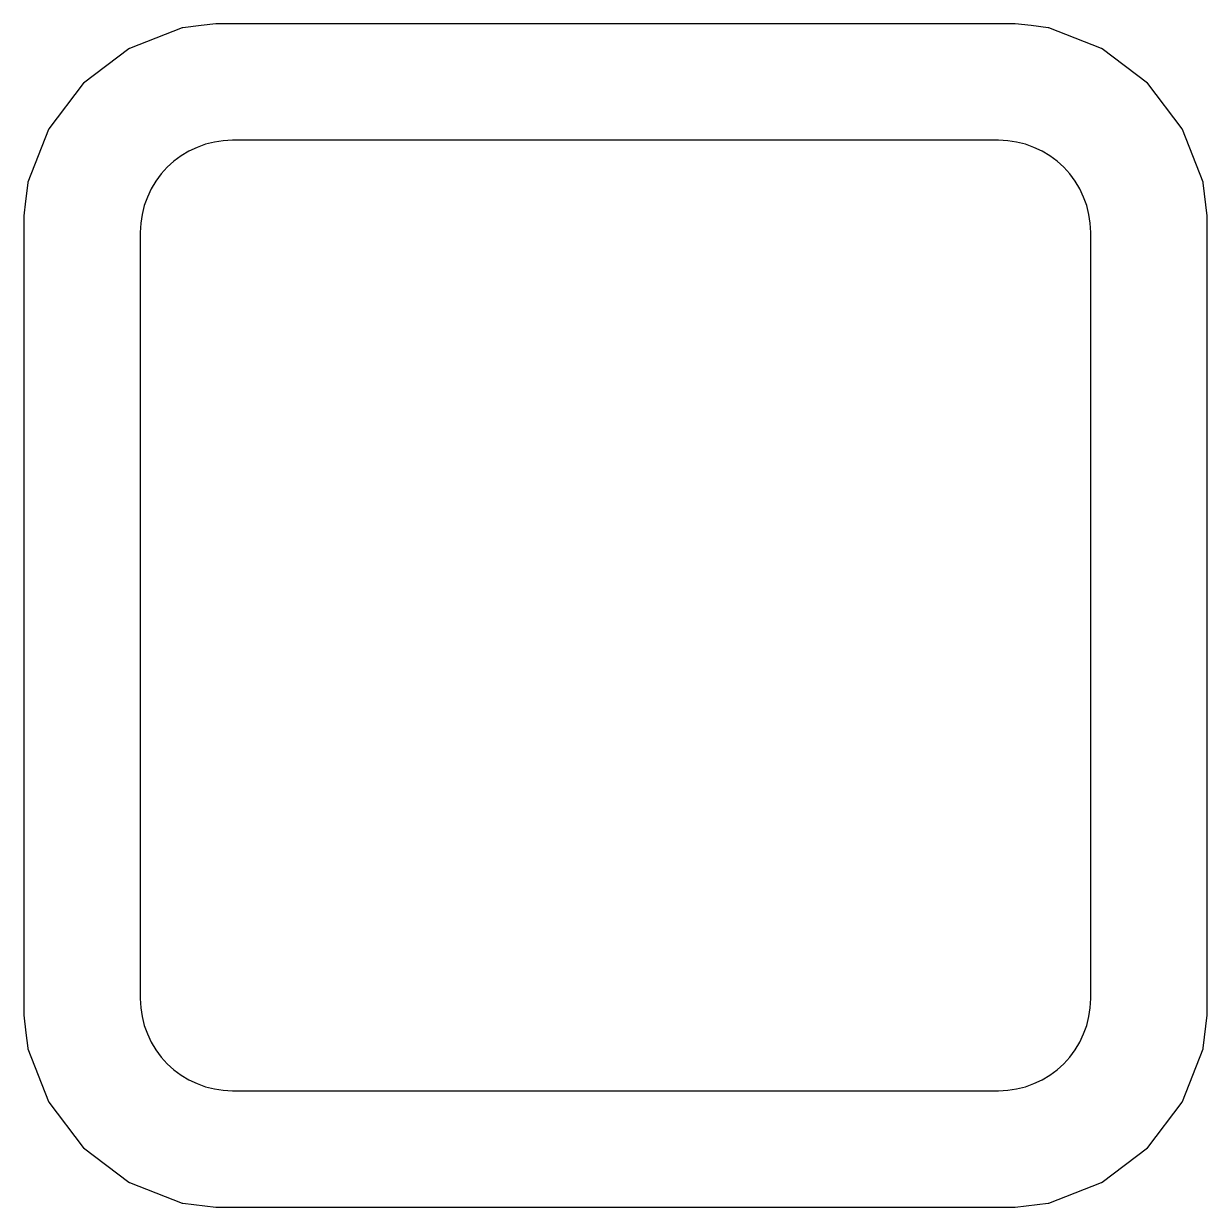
# Model space of a CAD drawing. Header units: metres. Extents: x 92.3 to 181.5, y -134.8 to -50.6.
# Drawn here: x 141.479 to 144.631, y -112.876 to -109.724 of the extents above; entities that cross this region are included whole.
import ezdxf

# ---------------------------------------------------------------- set-up
doc = ezdxf.new("R2010")
doc.units = ezdxf.units.M

msp = doc.modelspace()

# ---------------------------------------------------------------- linework, layer by layer
for points in [[(141.4795, -110.2365), (141.4795, -110.2365), (141.4795, -110.2366), (141.4795, -110.2367), (141.4795, -110.2367), (141.4795, -110.2369), (141.4795, -112.3631), (141.4795, -112.3633), (141.4795, -112.3633), (141.4795, -112.3634), (141.4795, -112.3635), (141.4795, -112.3635), (141.4795, -112.3637), (141.4852, -112.4106), (141.4902, -112.4522), (141.4902, -112.4523), (141.4902, -112.4524), (141.4902, -112.4525), (141.4902, -112.4526), (141.4902, -112.4526), (141.4902, -112.4527), (141.4903, -112.4528), (141.4903, -112.4529), (141.4903, -112.453), (141.4903, -112.453), (141.4904, -112.4531), (141.4904, -112.4532), (141.4904, -112.4533), (141.4905, -112.4534), (141.546, -112.5942), (141.546, -112.5943), (141.5461, -112.5944), (141.5461, -112.5945), (141.5462, -112.5946), (141.5462, -112.5946), (141.5462, -112.5947), (141.5463, -112.5948), (141.5463, -112.5949), (141.5464, -112.595), (141.5464, -112.595), (141.5465, -112.5951), (141.5465, -112.5952), (141.5466, -112.5953), (141.5467, -112.5954), (141.6381, -112.7159), (141.6382, -112.716), (141.6382, -112.7161), (141.6383, -112.7162), (141.6384, -112.7163), (141.6384, -112.7163), (141.6385, -112.7164), (141.6385, -112.7165), (141.6386, -112.7165), (141.6387, -112.7166), (141.6387, -112.7166), (141.6388, -112.7167), (141.6389, -112.7168), (141.639, -112.7168), (141.6391, -112.7169), (141.7596, -112.8083), (141.7597, -112.8084), (141.7598, -112.8085), (141.7599, -112.8085), (141.76, -112.8086), (141.76, -112.8086), (141.7601, -112.8087), (141.7602, -112.8087), (141.7603, -112.8088), (141.7604, -112.8088), (141.7604, -112.8088), (141.7605, -112.8089), (141.7606, -112.8089), (141.7607, -112.809), (141.7607, -112.809), (141.7608, -112.809), (141.9016, -112.8645), (141.9017, -112.8646), (141.9018, -112.8646), (141.9019, -112.8646), (141.902, -112.8647), (141.902, -112.8647), (141.9021, -112.8647), (141.9022, -112.8647), (141.9023, -112.8647), (141.9024, -112.8648), (141.9024, -112.8648), (141.9025, -112.8648), (141.9026, -112.8648), (141.9027, -112.8648), (141.9028, -112.8648), (141.9913, -112.8755), (141.9915, -112.8755), (141.9915, -112.8755), (141.9916, -112.8755), (141.9917, -112.8755), (141.9917, -112.8755), (141.9919, -112.8755), (144.1181, -112.8755), (144.1183, -112.8755), (144.1183, -112.8755), (144.1184, -112.8755), (144.1185, -112.8755), (144.1185, -112.8755), (144.1187, -112.8755), (144.2072, -112.8648), (144.2073, -112.8648), (144.2074, -112.8648), (144.2075, -112.8648), (144.2076, -112.8648), (144.2076, -112.8648), (144.2077, -112.8647), (144.2078, -112.8647), (144.2079, -112.8647), (144.208, -112.8647), (144.208, -112.8647), (144.2081, -112.8646), (144.2082, -112.8646), (144.2083, -112.8646), (144.2084, -112.8645), (144.3492, -112.809), (144.3493, -112.809), (144.3494, -112.8089), (144.3495, -112.8089), (144.3496, -112.8088), (144.3496, -112.8088), (144.3497, -112.8088), (144.3498, -112.8087), (144.3499, -112.8087), (144.35, -112.8086), (144.35, -112.8086), (144.3501, -112.8085), (144.3502, -112.8085), (144.3503, -112.8084), (144.3504, -112.8083), (144.4709, -112.7169), (144.471, -112.7168), (144.4711, -112.7168), (144.4712, -112.7167), (144.4713, -112.7166), (144.4713, -112.7166), (144.4714, -112.7165), (144.4715, -112.7165), (144.4715, -112.7164), (144.4716, -112.7163), (144.4716, -112.7163), (144.4717, -112.7162), (144.4718, -112.7161), (144.4718, -112.716), (144.4719, -112.7159), (144.5633, -112.5954), (144.5634, -112.5953), (144.5635, -112.5952), (144.5635, -112.5951), (144.5636, -112.595), (144.5636, -112.595), (144.5637, -112.5949), (144.5637, -112.5948), (144.5638, -112.5947), (144.5638, -112.5946), (144.5638, -112.5946), (144.5639, -112.5945), (144.5639, -112.5944), (144.564, -112.5943), (144.564, -112.5942), (144.6195, -112.4534), (144.6196, -112.4533), (144.6196, -112.4532), (144.6196, -112.4531), (144.6197, -112.453), (144.6197, -112.453), (144.6197, -112.4529), (144.6197, -112.4528), (144.6197, -112.4527), (144.6198, -112.4526), (144.6198, -112.4526), (144.6198, -112.4525), (144.6198, -112.4524), (144.6198, -112.4523), (144.6198, -112.4522), (144.6305, -112.3637), (144.6305, -112.3635), (144.6305, -112.3635), (144.6305, -112.3634), (144.6305, -112.3633), (144.6305, -112.3633), (144.6305, -112.3631), (144.6305, -110.2369), (144.6305, -110.2367), (144.6305, -110.2367), (144.6305, -110.2366), (144.6305, -110.2365), (144.6305, -110.2365), (144.6305, -110.2363), (144.6198, -110.1478), (144.6198, -110.1477), (144.6198, -110.1476), (144.6198, -110.1475), (144.6198, -110.1474), (144.6198, -110.1474), (144.6197, -110.1473), (144.6197, -110.1472), (144.6197, -110.1471), (144.6197, -110.147), (144.6197, -110.147), (144.6196, -110.1469), (144.6196, -110.1468), (144.6196, -110.1467), (144.6195, -110.1466), (144.564, -110.0058), (144.564, -110.0057), (144.564, -110.0057), (144.5639, -110.0056), (144.5639, -110.0055), (144.5638, -110.0054), (144.5638, -110.0054), (144.5638, -110.0053), (144.5637, -110.0052), (144.5637, -110.0051), (144.5636, -110.005), (144.5636, -110.005), (144.5635, -110.0049), (144.5635, -110.0048), (144.5634, -110.0047), (144.5633, -110.0046), (144.4719, -109.8841), (144.4718, -109.884), (144.4718, -109.8839), (144.4717, -109.8838), (144.4716, -109.8837), (144.4716, -109.8837), (144.4715, -109.8836), (144.4715, -109.8835), (144.4714, -109.8835), (144.4713, -109.8834), (144.4713, -109.8834), (144.4712, -109.8833), (144.4711, -109.8832), (144.471, -109.8832), (144.4709, -109.8831), (144.3504, -109.7917), (144.3503, -109.7916), (144.3502, -109.7915), (144.3501, -109.7915), (144.35, -109.7914), (144.35, -109.7914), (144.3499, -109.7913), (144.3498, -109.7913), (144.3497, -109.7912), (144.3496, -109.7912), (144.3496, -109.7912), (144.3495, -109.7911), (144.3494, -109.7911), (144.3493, -109.791), (144.3492, -109.791), (144.2084, -109.7355), (144.2083, -109.7354), (144.2082, -109.7354), (144.2081, -109.7354), (144.208, -109.7353), (144.208, -109.7353), (144.2079, -109.7353), (144.2078, -109.7353), (144.2077, -109.7352), (144.2076, -109.7352), (144.2076, -109.7352), (144.2075, -109.7352), (144.2074, -109.7352), (144.2073, -109.7352), (144.2072, -109.7352), (144.1615, -109.7297), (144.1187, -109.7245), (144.1185, -109.7245), (144.1185, -109.7245), (144.1184, -109.7245), (144.1183, -109.7245), (144.1183, -109.7245), (144.1181, -109.7245), (141.9919, -109.7245), (141.9917, -109.7245), (141.9917, -109.7245), (141.9916, -109.7245), (141.9915, -109.7245), (141.9915, -109.7245), (141.9913, -109.7245), (141.9523, -109.7292), (141.9028, -109.7352), (141.9027, -109.7352), (141.9026, -109.7352), (141.9025, -109.7352), (141.9024, -109.7352), (141.9024, -109.7352), (141.9023, -109.7352), (141.9022, -109.7353), (141.9021, -109.7353), (141.902, -109.7353), (141.902, -109.7353), (141.9019, -109.7354), (141.9018, -109.7354), (141.9017, -109.7354), (141.9016, -109.7355), (141.7608, -109.791), (141.7607, -109.791), (141.7606, -109.7911), (141.7605, -109.7911), (141.7604, -109.7912), (141.7604, -109.7912), (141.7603, -109.7912), (141.7602, -109.7913), (141.7601, -109.7913), (141.76, -109.7914), (141.76, -109.7914), (141.7599, -109.7915), (141.7598, -109.7915), (141.7597, -109.7916), (141.7596, -109.7917), (141.6391, -109.8831), (141.639, -109.8832), (141.6389, -109.8832), (141.6388, -109.8833), (141.6387, -109.8834), (141.6387, -109.8834), (141.6386, -109.8835), (141.6385, -109.8835), (141.6385, -109.8836), (141.6384, -109.8837), (141.6384, -109.8837), (141.6383, -109.8838), (141.6382, -109.8839), (141.6382, -109.884), (141.6381, -109.8841), (141.5467, -110.0046), (141.5466, -110.0047), (141.5465, -110.0048), (141.5465, -110.0049), (141.5464, -110.005), (141.5464, -110.005), (141.5463, -110.0051), (141.5463, -110.0052), (141.5462, -110.0053), (141.5462, -110.0054), (141.5462, -110.0054), (141.5461, -110.0055), (141.5461, -110.0056), (141.546, -110.0057), (141.546, -110.0058), (141.4905, -110.1466), (141.4904, -110.1467), (141.4904, -110.1468), (141.4904, -110.1469), (141.4903, -110.147), (141.4903, -110.147), (141.4903, -110.1471), (141.4903, -110.1472), (141.4902, -110.1473), (141.4902, -110.1474), (141.4902, -110.1474), (141.4902, -110.1475), (141.4902, -110.1476), (141.4902, -110.1477), (141.4902, -110.1478), (141.4842, -110.1973), (141.4795, -110.2363), (141.4795, -110.2365)], [(141.9412, -112.5463), (141.9639, -112.5544), (141.9872, -112.5603), (142.011, -112.5638), (142.0351, -112.565), (144.0749, -112.565), (144.099, -112.5638), (144.1228, -112.5603), (144.1461, -112.5544), (144.1688, -112.5463), (144.1905, -112.5361), (144.2111, -112.5237), (144.2304, -112.5094), (144.2482, -112.4932), (144.2644, -112.4754), (144.2787, -112.4561), (144.2911, -112.4355), (144.3013, -112.4138), (144.3094, -112.3911), (144.3153, -112.3678), (144.3188, -112.344), (144.32, -112.3199), (144.32, -110.2801), (144.3188, -110.256), (144.3153, -110.2322), (144.3094, -110.2089), (144.3013, -110.1862), (144.2911, -110.1645), (144.2787, -110.1439), (144.2644, -110.1246), (144.2482, -110.1068), (144.2304, -110.0906), (144.2111, -110.0763), (144.1905, -110.0639), (144.1688, -110.0537), (144.1461, -110.0456), (144.1228, -110.0397), (144.099, -110.0362), (144.0749, -110.035), (142.0351, -110.035), (142.011, -110.0362), (141.9872, -110.0397), (141.9639, -110.0456), (141.9412, -110.0537), (141.9195, -110.0639), (141.8989, -110.0763), (141.8796, -110.0906), (141.8618, -110.1068), (141.8456, -110.1246), (141.8313, -110.1439), (141.8189, -110.1645), (141.8087, -110.1862), (141.8006, -110.2089), (141.7947, -110.2322), (141.7912, -110.256), (141.79, -110.2801), (141.79, -112.3199), (141.7912, -112.344), (141.7947, -112.3678), (141.8006, -112.3911), (141.8087, -112.4138), (141.8189, -112.4355), (141.8313, -112.4561), (141.8456, -112.4754), (141.8618, -112.4932), (141.8796, -112.5094), (141.8989, -112.5237), (141.9195, -112.5361), (141.9412, -112.5463)]]:
    msp.add_lwpolyline(points)

doc.saveas('drawing.dxf')
